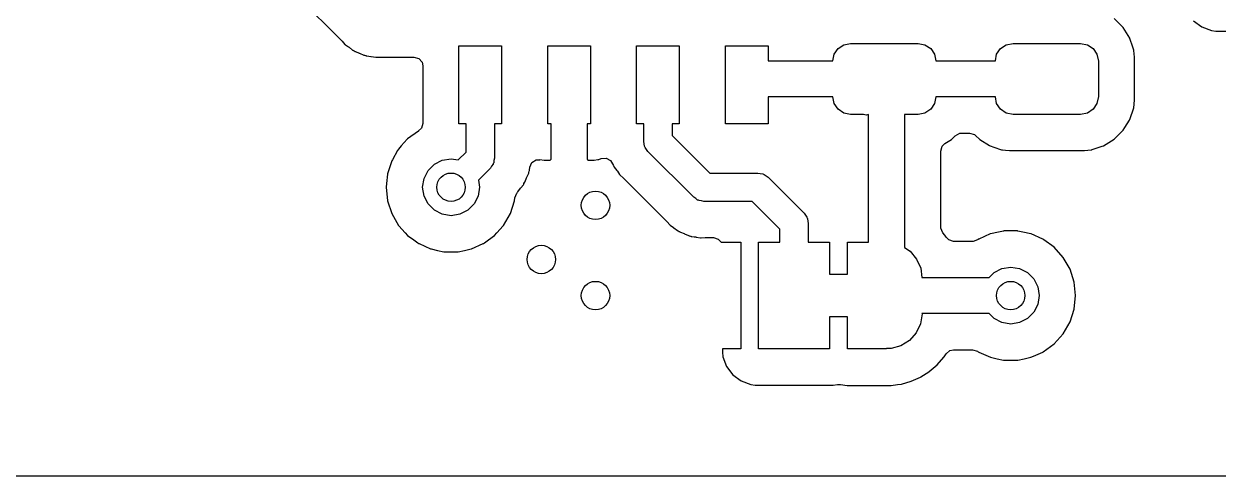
# Model space of a CAD drawing. Extents: x 4.43 to 5.97, y -4.57 to -3.83.
# Drawn here: x 4.773 to 5.435, y -4.57 to -4.32 of the extents above; entities that cross this region are included whole.
import ezdxf

# ---------------------------------------------------------------- set-up
doc = ezdxf.new("R2010")
doc.units = 0
doc.header["$MEASUREMENT"] = 0
doc.layers.add('BLACK', color=7, linetype='CONTINUOUS')

msp = doc.modelspace()

# ---------------------------------------------------------------- linework, layer by layer
at = {"layer": 'BLACK', "linetype": 'CONTINUOUS'}
for p, q in [((4.91096, -4.29041), (4.94947, -4.32892)), ((5.38226, -4.32148), (5.37733, -4.31656)), ((5.42121, -4.31777), (5.4258, -4.32121)), ((5.38593, -4.3274), (5.38226, -4.32148)), ((5.4258, -4.32121), (5.43117, -4.32322)), ((5.43117, -4.32322), (5.43362, -4.32348)), ((5.43362, -4.32348), (5.48859, -4.32348)), ((4.94947, -4.32892), (4.9497, -4.32916)), ((4.9497, -4.32916), (4.9512, -4.33088)), ((4.9512, -4.33088), (4.95144, -4.33105)), ((4.95144, -4.33105), (4.95326, -4.33233)), ((4.95326, -4.33233), (4.95347, -4.33248)), ((4.95347, -4.33248), (4.95544, -4.33403)), ((5.01437, -4.37496), (5.01437, -4.33165)), ((5.01437, -4.33165), (5.03799, -4.33165)), ((5.03799, -4.33165), (5.03799, -4.37496)), ((5.06358, -4.37496), (5.06358, -4.33165)), ((5.06358, -4.33165), (5.0872, -4.33165)), ((5.0872, -4.33165), (5.0872, -4.37496)), ((5.1128, -4.37496), (5.1128, -4.33165)), ((5.1128, -4.33165), (5.13642, -4.33165)), ((5.13642, -4.33165), (5.13642, -4.37496)), ((5.16201, -4.37496), (5.16201, -4.33165)), ((5.16201, -4.33165), (5.18563, -4.33165)), ((5.18563, -4.33165), (5.18563, -4.34)), ((5.22434, -4.3332), (5.22753, -4.33106)), ((5.22753, -4.33106), (5.2313, -4.33031)), ((5.2313, -4.33031), (5.2687, -4.33031)), ((5.2687, -4.33031), (5.27247, -4.33106)), ((5.27247, -4.33106), (5.27566, -4.3332)), ((5.31434, -4.3332), (5.31753, -4.33106)), ((5.31753, -4.33106), (5.3213, -4.33031)), ((5.3213, -4.33031), (5.3587, -4.33031)), ((5.3587, -4.33031), (5.36247, -4.33106)), ((5.36247, -4.33106), (5.36566, -4.3332)), ((5.38602, -4.32768), (5.38593, -4.3274)), ((5.38759, -4.3324), (5.38602, -4.32768)), ((5.38813, -4.33401), (5.38759, -4.3324)), ((4.95544, -4.33403), (4.95572, -4.33416)), ((4.95572, -4.33416), (4.95581, -4.33421)), ((4.95581, -4.33421), (4.95638, -4.33454)), ((4.95638, -4.33454), (4.95648, -4.33459)), ((4.95648, -4.33459), (4.95672, -4.33476)), ((4.95672, -4.33476), (4.957, -4.33487)), ((4.957, -4.33487), (4.957, -4.33487)), ((4.957, -4.33487), (4.95907, -4.33568)), ((4.95907, -4.33568), (4.9593, -4.33578)), ((4.9593, -4.33578), (4.9616, -4.33681)), ((4.9616, -4.33681), (4.96189, -4.33687)), ((4.96189, -4.33687), (4.96199, -4.3369)), ((4.96199, -4.3369), (4.96263, -4.33708)), ((4.96263, -4.33708), (4.96273, -4.33711)), ((4.96273, -4.33711), (4.96301, -4.33722)), ((4.96301, -4.33722), (4.96331, -4.33725)), ((4.96331, -4.33725), (4.96331, -4.33725)), ((4.96331, -4.33725), (4.96447, -4.33741)), ((4.96447, -4.33741), (4.96551, -4.33754)), ((4.96551, -4.33754), (4.96576, -4.33758)), ((4.96576, -4.33758), (4.96824, -4.33804)), ((4.96824, -4.33804), (4.96853, -4.33803)), ((4.96853, -4.33803), (4.97068, -4.3379)), ((4.96853, -4.33803), (4.96853, -4.33803)), ((4.97068, -4.3379), (4.97097, -4.33789)), ((4.97097, -4.33789), (4.98939, -4.33789)), ((4.98939, -4.33789), (4.99207, -4.33868)), ((4.99207, -4.33868), (4.9939, -4.34079)), ((5.22149, -4.34), (5.22221, -4.33639)), ((5.22221, -4.33639), (5.22434, -4.3332)), ((5.27566, -4.3332), (5.27779, -4.33639)), ((5.27779, -4.33639), (5.27851, -4.34)), ((5.31149, -4.34), (5.31221, -4.33639)), ((5.31221, -4.33639), (5.31434, -4.3332)), ((5.36566, -4.3332), (5.36779, -4.33639)), ((5.36779, -4.33639), (5.36854, -4.34016)), ((5.38816, -4.33428), (5.38813, -4.33401)), ((5.38853, -4.3379), (5.38816, -4.33428)), ((5.38816, -4.33428), (5.38816, -4.33428)), ((5.38856, -4.33817), (5.38853, -4.3379)), ((5.38856, -4.36183), (5.38856, -4.33817)), ((4.9939, -4.34079), (4.99435, -4.34285)), ((4.99435, -4.34285), (4.99435, -4.37467)), ((5.18563, -4.34), (5.22149, -4.34)), ((5.27851, -4.34), (5.31149, -4.34)), ((5.36854, -4.34016), (5.36854, -4.35984)), ((5.22149, -4.36), (5.18563, -4.36)), ((5.18563, -4.36), (5.18563, -4.37496)), ((5.22221, -4.36361), (5.22149, -4.36)), ((5.22434, -4.3668), (5.22221, -4.36361)), ((5.27779, -4.36361), (5.27566, -4.3668)), ((5.27851, -4.36), (5.27779, -4.36361)), ((5.31149, -4.36), (5.27851, -4.36)), ((5.31221, -4.36361), (5.31149, -4.36)), ((5.31434, -4.3668), (5.31221, -4.36361)), ((5.36779, -4.36361), (5.36566, -4.3668)), ((5.36854, -4.35984), (5.36779, -4.36361)), ((5.38814, -4.36594), (5.38856, -4.36183)), ((5.22753, -4.36894), (5.22434, -4.3668)), ((5.2313, -4.36969), (5.22753, -4.36894)), ((5.23842, -4.36969), (5.2313, -4.36969)), ((5.24, -4.37), (5.23842, -4.36969)), ((5.24118, -4.36977), (5.24, -4.37)), ((5.24118, -4.44047), (5.24118, -4.36977)), ((5.2687, -4.36969), (5.26118, -4.36969)), ((5.26118, -4.36969), (5.26118, -4.44341)), ((5.27247, -4.36894), (5.2687, -4.36969)), ((5.27566, -4.3668), (5.27247, -4.36894)), ((5.31753, -4.36894), (5.31434, -4.3668)), ((5.3213, -4.36969), (5.31753, -4.36894)), ((5.3587, -4.36969), (5.3213, -4.36969)), ((5.36247, -4.36894), (5.3587, -4.36969)), ((5.36566, -4.3668), (5.36247, -4.36894)), ((5.38595, -4.37255), (5.38814, -4.36594)), ((4.99191, -4.37893), (4.98593, -4.38327)), ((4.99202, -4.37885), (4.99191, -4.37893)), ((4.99191, -4.37893), (4.99191, -4.37893)), ((4.99356, -4.37736), (4.99201, -4.37884)), ((4.99201, -4.37884), (4.99202, -4.37885)), ((4.99435, -4.37467), (4.99356, -4.37736)), ((5.01831, -4.37496), (5.01437, -4.37496)), ((5.01831, -4.39056), (5.01831, -4.37496)), ((5.03799, -4.37496), (5.03406, -4.37496)), ((5.03406, -4.37496), (5.03406, -4.39383)), ((5.06539, -4.37496), (5.06358, -4.37496)), ((5.06539, -4.39443), (5.06539, -4.37496)), ((5.0872, -4.37496), (5.08539, -4.37496)), ((5.08539, -4.37496), (5.08539, -4.39425)), ((5.11673, -4.37496), (5.1128, -4.37496)), ((5.11673, -4.38461), (5.11673, -4.37496)), ((5.13642, -4.37496), (5.13248, -4.37496)), ((5.13248, -4.37496), (5.13248, -4.38134)), ((5.18563, -4.37496), (5.16201, -4.37496)), ((5.37738, -4.3834), (5.3823, -4.37848)), ((5.3823, -4.37848), (5.38329, -4.37686)), ((5.38329, -4.37686), (5.3858, -4.37279)), ((5.3858, -4.37279), (5.38595, -4.37255)), ((5.3858, -4.37279), (5.3858, -4.37279)), ((4.98576, -4.38347), (4.98243, -4.38716)), ((4.98593, -4.38327), (4.98576, -4.38347)), ((4.98576, -4.38347), (4.98576, -4.38347)), ((5.11702, -4.38589), (5.11673, -4.38461)), ((5.13248, -4.38134), (5.15326, -4.40213)), ((5.28199, -4.38731), (5.28355, -4.38577)), ((5.28355, -4.38577), (5.28713, -4.38356)), ((5.28713, -4.38356), (5.28738, -4.3834)), ((5.28738, -4.3834), (5.2893, -4.38148)), ((5.2893, -4.38148), (5.29175, -4.38013)), ((5.29175, -4.38013), (5.29281, -4.38002)), ((5.29281, -4.38002), (5.29719, -4.38002)), ((5.29719, -4.38002), (5.29987, -4.38081)), ((5.29987, -4.38081), (5.30069, -4.38147)), ((5.30069, -4.38147), (5.30267, -4.38344)), ((5.30267, -4.38344), (5.30291, -4.38359)), ((5.30291, -4.38359), (5.30291, -4.38359)), ((5.30291, -4.38359), (5.30831, -4.38692)), ((5.37145, -4.38707), (5.37738, -4.3834)), ((4.98041, -4.38972), (4.97748, -4.39478)), ((4.9809, -4.38886), (4.98041, -4.38972)), ((4.98243, -4.38716), (4.9809, -4.38886)), ((5.01398, -4.39488), (5.01831, -4.39056)), ((5.11717, -4.3872), (5.11702, -4.38589)), ((5.11741, -4.38758), (5.11717, -4.3872)), ((5.11751, -4.38802), (5.11741, -4.38758)), ((5.11833, -4.38905), (5.11751, -4.38802)), ((5.11903, -4.39016), (5.11833, -4.38905)), ((5.14443, -4.41557), (5.11903, -4.39016)), ((5.2812, -4.38999), (5.28199, -4.38731)), ((5.2812, -4.43203), (5.2812, -4.38999)), ((5.30831, -4.38692), (5.30859, -4.38709)), ((5.30859, -4.38709), (5.31061, -4.38776)), ((5.31061, -4.38776), (5.31495, -4.3892)), ((5.31495, -4.3892), (5.31495, -4.3892)), ((5.31495, -4.3892), (5.3152, -4.38928)), ((5.3152, -4.38928), (5.31547, -4.38931)), ((5.31547, -4.38931), (5.31547, -4.38931)), ((5.31547, -4.38931), (5.31717, -4.38948)), ((5.31717, -4.38948), (5.31931, -4.3897)), ((5.31931, -4.3897), (5.36069, -4.3897)), ((5.36069, -4.3897), (5.36081, -4.38969)), ((5.36081, -4.38969), (5.36458, -4.3893)), ((5.36081, -4.38969), (5.36081, -4.38969)), ((5.36458, -4.3893), (5.36485, -4.38927)), ((5.36458, -4.3893), (5.36458, -4.3893)), ((5.36485, -4.38927), (5.36511, -4.38919)), ((5.36511, -4.38919), (5.37074, -4.38731)), ((5.36511, -4.38919), (5.36511, -4.38919)), ((5.37074, -4.38731), (5.37145, -4.38707)), ((4.97714, -4.39537), (4.97482, -4.40252)), ((4.97748, -4.39478), (4.97714, -4.39537)), ((4.99726, -4.40074), (5.00074, -4.39726)), ((5.00074, -4.39726), (5.00513, -4.39502)), ((5.00513, -4.39502), (5.01, -4.39425)), ((5.01, -4.39425), (5.01398, -4.39488)), ((5.03245, -4.39827), (5.03175, -4.39939)), ((5.03327, -4.39725), (5.03245, -4.39827)), ((5.03337, -4.3968), (5.03327, -4.39725)), ((5.03361, -4.39642), (5.03337, -4.3968)), ((5.03376, -4.39511), (5.03361, -4.39642)), ((5.03406, -4.39383), (5.03376, -4.39511)), ((5.05344, -4.40051), (5.05364, -4.39894)), ((5.05364, -4.39894), (5.05477, -4.39639)), ((5.05477, -4.39639), (5.05711, -4.39485)), ((5.05711, -4.39485), (5.05923, -4.39478)), ((5.05923, -4.39478), (5.05924, -4.39469)), ((5.05924, -4.39469), (5.06156, -4.39495)), ((5.06156, -4.39495), (5.06182, -4.39496)), ((5.06182, -4.39496), (5.06468, -4.39496)), ((5.06468, -4.39496), (5.06528, -4.39478)), ((5.06528, -4.39478), (5.06533, -4.39473)), ((5.06533, -4.39473), (5.06539, -4.39443)), ((5.08539, -4.39425), (5.08557, -4.39485)), ((5.08557, -4.39485), (5.08562, -4.39489)), ((5.08562, -4.39489), (5.08593, -4.39496)), ((5.08593, -4.39496), (5.08896, -4.39496)), ((5.08896, -4.39496), (5.08923, -4.39495)), ((5.08923, -4.39495), (5.09123, -4.39473)), ((5.09123, -4.39473), (5.09183, -4.39459)), ((5.09183, -4.39459), (5.09309, -4.39412)), ((5.09309, -4.39412), (5.09588, -4.39391)), ((5.09588, -4.39391), (5.09833, -4.39525)), ((5.09833, -4.39525), (5.09947, -4.39701)), ((5.09947, -4.39701), (5.09971, -4.39762)), ((5.09971, -4.39762), (5.09987, -4.39787)), ((5.09987, -4.39787), (5.09992, -4.39796)), ((5.09992, -4.39796), (5.10025, -4.39855)), ((5.10025, -4.39855), (5.1003, -4.39864)), ((5.1003, -4.39864), (5.10042, -4.39891)), ((5.10042, -4.39891), (5.10188, -4.40081)), ((4.97479, -4.40278), (4.97424, -4.40801)), ((4.97482, -4.40252), (4.97479, -4.40278)), ((4.97479, -4.40278), (4.97479, -4.40278)), ((4.99425, -4.41), (4.99502, -4.40513)), ((4.99502, -4.40513), (4.99726, -4.40074)), ((5.03175, -4.39939), (5.02512, -4.40602)), ((5.05105, -4.40682), (5.05186, -4.40475)), ((5.05186, -4.40475), (5.05196, -4.40451)), ((5.05196, -4.40451), (5.05299, -4.40222)), ((5.05299, -4.40222), (5.05305, -4.40193)), ((5.05305, -4.40193), (5.05308, -4.40183)), ((5.05308, -4.40183), (5.05326, -4.40119)), ((5.05326, -4.40119), (5.05329, -4.40109)), ((5.05329, -4.40109), (5.0534, -4.40081)), ((5.0534, -4.40081), (5.05344, -4.40051)), ((5.10188, -4.40081), (5.10195, -4.40091)), ((5.10195, -4.40091), (5.1021, -4.40112)), ((5.1021, -4.40112), (5.10336, -4.40294)), ((5.10336, -4.40294), (5.10336, -4.40294)), ((5.10336, -4.40294), (5.10353, -4.40319)), ((5.10353, -4.40319), (5.10375, -4.40339)), ((5.10375, -4.40339), (5.10375, -4.40339)), ((5.10375, -4.40339), (5.10536, -4.40482)), ((5.10536, -4.40482), (5.10557, -4.40502)), ((5.10557, -4.40502), (5.12947, -4.42892)), ((5.15326, -4.40213), (5.18001, -4.40213)), ((5.18001, -4.40213), (5.1813, -4.40242)), ((5.1813, -4.40242), (5.1826, -4.40257)), ((5.1826, -4.40257), (5.18299, -4.40281)), ((5.18299, -4.40281), (5.18343, -4.40291)), ((5.18343, -4.40291), (5.18445, -4.40373)), ((5.18445, -4.40373), (5.18557, -4.40443)), ((5.18557, -4.40443), (5.20558, -4.42444)), ((4.97424, -4.40801), (4.97404, -4.41)), ((4.97404, -4.41), (4.97482, -4.41748)), ((4.99502, -4.41487), (4.99425, -4.41)), ((5.02575, -4.41), (5.02498, -4.41487)), ((5.02512, -4.40602), (5.02575, -4.41)), ((5.04706, -4.41262), (5.04851, -4.41056)), ((5.04851, -4.41056), (5.04866, -4.41035)), ((5.04866, -4.41035), (5.05003, -4.40861)), ((5.05003, -4.40861), (5.05022, -4.40837)), ((5.05022, -4.40837), (5.05034, -4.4081)), ((5.05034, -4.4081), (5.05039, -4.40801)), ((5.05039, -4.40801), (5.05072, -4.40743)), ((5.05072, -4.40743), (5.05077, -4.40734)), ((5.05077, -4.40734), (5.05094, -4.4071)), ((5.05094, -4.4071), (5.05105, -4.40682)), ((5.05105, -4.40682), (5.05105, -4.40682)), ((4.97482, -4.41748), (4.97714, -4.42463)), ((4.99726, -4.41926), (4.99502, -4.41487)), ((5.02498, -4.41487), (5.02274, -4.41926)), ((5.04286, -4.42463), (5.04518, -4.41748)), ((5.04518, -4.41748), (5.04535, -4.41588)), ((5.04535, -4.41588), (5.04641, -4.41329)), ((5.04641, -4.41329), (5.04665, -4.41305)), ((5.04664, -4.41304), (5.04684, -4.41282)), ((5.04665, -4.41305), (5.04664, -4.41304)), ((5.04684, -4.41282), (5.04706, -4.41262)), ((5.14555, -4.41627), (5.14443, -4.41557)), ((5.14657, -4.41709), (5.14555, -4.41627)), ((5.14701, -4.41719), (5.14657, -4.41709)), ((5.1474, -4.41743), (5.14701, -4.41719)), ((5.1487, -4.41758), (5.1474, -4.41743)), ((5.14999, -4.41787), (5.1487, -4.41758)), ((5.17674, -4.41787), (5.14999, -4.41787)), ((5.19213, -4.43326), (5.17674, -4.41787)), ((4.97714, -4.42463), (4.9809, -4.43114)), ((5.00074, -4.42274), (4.99726, -4.41926)), ((5.00513, -4.42498), (5.00074, -4.42274)), ((5.01, -4.42575), (5.00513, -4.42498)), ((5.01487, -4.42498), (5.01, -4.42575)), ((5.01926, -4.42274), (5.01487, -4.42498)), ((5.02274, -4.41926), (5.01926, -4.42274)), ((5.0391, -4.43114), (5.04286, -4.42463)), ((5.20558, -4.42444), (5.20628, -4.42556)), ((4.9809, -4.43114), (4.98108, -4.43133)), ((4.98108, -4.43133), (4.98108, -4.43133)), ((4.98108, -4.43133), (4.98458, -4.43523)), ((5.03542, -4.43523), (5.03892, -4.43133)), ((5.03892, -4.43133), (5.0391, -4.43114)), ((5.03892, -4.43133), (5.03892, -4.43133)), ((5.12947, -4.42892), (5.1297, -4.42916)), ((5.1297, -4.42916), (5.1312, -4.43088)), ((5.1312, -4.43088), (5.13144, -4.43105)), ((5.13144, -4.43105), (5.13326, -4.43233)), ((5.20628, -4.42556), (5.2071, -4.42659)), ((5.2071, -4.42659), (5.2072, -4.42703)), ((5.2072, -4.42703), (5.20744, -4.42741)), ((5.20744, -4.42741), (5.20758, -4.42872)), ((5.20758, -4.42872), (5.20787, -4.43)), ((5.20787, -4.43), (5.20787, -4.44047)), ((5.28124, -4.43267), (5.2812, -4.43203)), ((4.98458, -4.43523), (4.98593, -4.43673)), ((4.98593, -4.43673), (4.98933, -4.43919)), ((5.03067, -4.43919), (5.03407, -4.43673)), ((5.03407, -4.43673), (5.03542, -4.43523)), ((5.13326, -4.43233), (5.13346, -4.43248)), ((5.13346, -4.43248), (5.13544, -4.43403)), ((5.13544, -4.43403), (5.13572, -4.43416)), ((5.13572, -4.43416), (5.13581, -4.43421)), ((5.13581, -4.43421), (5.13639, -4.43454)), ((5.13639, -4.43454), (5.13648, -4.43459)), ((5.13648, -4.43459), (5.13672, -4.43476)), ((5.13672, -4.43476), (5.137, -4.43487)), ((5.137, -4.43487), (5.137, -4.43487)), ((5.137, -4.43487), (5.13907, -4.43568)), ((5.13907, -4.43568), (5.1393, -4.43578)), ((5.1393, -4.43578), (5.1416, -4.43681)), ((5.1416, -4.43681), (5.14189, -4.43687)), ((5.14189, -4.43687), (5.14199, -4.4369)), ((5.14199, -4.4369), (5.14263, -4.43708)), ((5.14263, -4.43708), (5.14273, -4.43711)), ((5.14273, -4.43711), (5.14301, -4.43722)), ((5.14301, -4.43722), (5.14331, -4.43725)), ((5.14331, -4.43725), (5.14331, -4.43725)), ((5.14331, -4.43725), (5.14459, -4.43742)), ((5.14459, -4.43742), (5.14551, -4.43754)), ((5.14551, -4.43754), (5.14576, -4.43758)), ((5.14576, -4.43758), (5.14824, -4.43804)), ((5.14824, -4.43804), (5.14853, -4.43803)), ((5.14853, -4.43803), (5.15068, -4.4379)), ((5.14853, -4.43803), (5.14853, -4.43803)), ((5.15068, -4.4379), (5.15097, -4.43789)), ((5.15097, -4.43789), (5.15533, -4.43789)), ((5.15533, -4.43789), (5.15802, -4.43868)), ((5.15802, -4.43868), (5.15957, -4.44047)), ((5.19213, -4.44047), (5.19213, -4.43326)), ((5.28236, -4.43523), (5.28124, -4.43267)), ((5.28355, -4.43663), (5.28236, -4.43523)), ((5.28417, -4.43764), (5.28355, -4.43663)), ((5.2857, -4.43919), (5.28417, -4.43764)), ((5.30865, -4.4359), (5.30226, -4.43875)), ((5.30889, -4.4358), (5.30865, -4.4359)), ((5.30865, -4.4359), (5.30865, -4.4359)), ((5.31323, -4.43487), (5.30889, -4.4358)), ((5.31599, -4.43429), (5.31323, -4.43487)), ((5.31624, -4.43423), (5.31599, -4.43429)), ((5.31599, -4.43429), (5.31599, -4.43429)), ((5.32376, -4.43423), (5.31624, -4.43423)), ((5.32401, -4.43429), (5.32376, -4.43423)), ((5.32677, -4.43487), (5.32401, -4.43429)), ((5.32401, -4.43429), (5.32401, -4.43429)), ((5.33111, -4.4358), (5.32677, -4.43487)), ((5.33135, -4.4359), (5.33111, -4.4358)), ((5.33774, -4.43875), (5.33135, -4.4359)), ((5.33135, -4.4359), (5.33135, -4.4359)), ((4.98933, -4.43919), (4.99153, -4.44079)), ((4.99153, -4.44079), (4.99202, -4.44115)), ((4.99202, -4.44115), (4.99225, -4.44125)), ((4.99225, -4.44125), (4.99226, -4.44125)), ((4.99226, -4.44125), (4.99865, -4.4441)), ((4.99865, -4.4441), (4.99889, -4.4442)), ((4.99889, -4.4442), (5.00256, -4.44499)), ((5.00256, -4.44499), (5.00599, -4.44571)), ((5.01401, -4.44571), (5.01744, -4.44499)), ((5.01744, -4.44499), (5.02111, -4.4442)), ((5.02111, -4.4442), (5.02135, -4.4441)), ((5.02135, -4.4441), (5.02774, -4.44125)), ((5.02774, -4.44125), (5.02775, -4.44125)), ((5.02775, -4.44125), (5.02798, -4.44115)), ((5.02798, -4.44115), (5.02847, -4.44079)), ((5.02847, -4.44079), (5.03067, -4.43919)), ((5.15957, -4.44047), (5.17047, -4.44047)), ((5.17047, -4.44047), (5.17047, -4.49953)), ((5.18031, -4.49953), (5.18031, -4.44047)), ((5.18031, -4.44047), (5.19213, -4.44047)), ((5.20787, -4.44047), (5.21969, -4.44047)), ((5.21969, -4.44047), (5.21969, -4.45819)), ((5.22953, -4.45819), (5.22953, -4.44047)), ((5.22953, -4.44047), (5.24118, -4.44047)), ((5.26118, -4.44341), (5.2643, -4.44548)), ((5.28839, -4.43998), (5.2857, -4.43919)), ((5.29886, -4.43998), (5.28839, -4.43998)), ((5.29914, -4.43997), (5.29886, -4.43998)), ((5.30156, -4.43911), (5.29914, -4.43997)), ((5.30158, -4.43914), (5.30156, -4.43911)), ((5.30175, -4.43904), (5.30158, -4.43914)), ((5.30177, -4.43903), (5.30175, -4.43904)), ((5.30181, -4.43901), (5.30177, -4.43903)), ((5.30202, -4.43885), (5.30181, -4.43901)), ((5.30181, -4.43901), (5.30181, -4.43901)), ((5.30225, -4.43875), (5.30202, -4.43885)), ((5.30226, -4.43875), (5.30225, -4.43875)), ((5.33775, -4.43875), (5.33774, -4.43875)), ((5.33798, -4.43885), (5.33775, -4.43875)), ((5.33819, -4.43901), (5.33798, -4.43885)), ((5.33837, -4.43914), (5.33819, -4.43901)), ((5.33819, -4.43901), (5.33819, -4.43901)), ((5.34407, -4.44327), (5.33837, -4.43914)), ((5.3491, -4.44886), (5.34407, -4.44327)), ((5.00599, -4.44571), (5.00599, -4.44571)), ((5.00599, -4.44571), (5.00624, -4.44577)), ((5.00624, -4.44577), (5.01376, -4.44577)), ((5.01376, -4.44577), (5.01401, -4.44571)), ((5.01401, -4.44571), (5.01401, -4.44571)), ((5.2643, -4.44548), (5.26789, -4.44976)), ((5.26789, -4.44976), (5.27014, -4.45486)), ((5.35286, -4.45537), (5.3491, -4.44886)), ((5.21969, -4.45819), (5.22953, -4.45819)), ((5.27014, -4.45486), (5.27081, -4.46)), ((5.308, -4.46), (5.31074, -4.45726)), ((5.31074, -4.45726), (5.31513, -4.45502)), ((5.31513, -4.45502), (5.32, -4.45425)), ((5.32, -4.45425), (5.32487, -4.45502)), ((5.32487, -4.45502), (5.32926, -4.45726)), ((5.32926, -4.45726), (5.33274, -4.46074)), ((5.35518, -4.46252), (5.35286, -4.45537)), ((5.27081, -4.46), (5.308, -4.46)), ((5.33274, -4.46074), (5.33498, -4.46513)), ((5.33498, -4.46513), (5.33575, -4.47)), ((5.35596, -4.47), (5.35518, -4.46252)), ((5.33575, -4.47), (5.33498, -4.47487)), ((5.35518, -4.47748), (5.35596, -4.47)), ((5.33498, -4.47487), (5.33274, -4.47926)), ((5.35286, -4.48463), (5.35518, -4.47748)), ((5.22953, -4.48181), (5.21969, -4.48181)), ((5.21969, -4.48181), (5.21969, -4.49953)), ((5.22953, -4.49953), (5.22953, -4.48181)), ((5.27086, -4.48008), (5.27001, -4.4856)), ((5.308, -4.48), (5.27085, -4.48)), ((5.27085, -4.48), (5.27086, -4.48008)), ((5.31074, -4.48274), (5.308, -4.48)), ((5.31513, -4.48498), (5.31074, -4.48274)), ((5.32, -4.48575), (5.31513, -4.48498)), ((5.32487, -4.48498), (5.32, -4.48575)), ((5.32926, -4.48274), (5.32487, -4.48498)), ((5.33274, -4.47926), (5.32926, -4.48274)), ((5.3491, -4.49114), (5.35286, -4.48463)), ((5.26763, -4.49065), (5.26394, -4.49483)), ((5.27001, -4.4856), (5.26763, -4.49065)), ((5.34407, -4.49673), (5.3491, -4.49114)), ((5.25922, -4.49781), (5.25385, -4.49935)), ((5.26394, -4.49483), (5.25922, -4.49781)), ((5.33798, -4.50115), (5.34407, -4.49673)), ((5.17047, -4.49953), (5.1603, -4.49953)), ((5.1603, -4.49953), (5.1603, -4.50142)), ((5.1603, -4.50142), (5.16056, -4.50387)), ((5.16056, -4.50387), (5.16257, -4.50924)), ((5.21969, -4.49953), (5.18031, -4.49953)), ((5.25118, -4.49953), (5.22953, -4.49953)), ((5.25385, -4.49935), (5.25118, -4.49933)), ((5.25118, -4.49933), (5.25118, -4.49953)), ((5.27923, -4.50838), (5.28296, -4.50415)), ((5.28296, -4.50415), (5.28315, -4.50387)), ((5.28315, -4.50387), (5.28421, -4.50226)), ((5.28421, -4.50226), (5.28634, -4.50045)), ((5.28634, -4.50045), (5.28835, -4.50002)), ((5.28835, -4.50002), (5.29886, -4.50002)), ((5.29886, -4.50002), (5.30154, -4.50081)), ((5.30154, -4.50081), (5.30177, -4.50097)), ((5.30177, -4.50097), (5.30202, -4.50115)), ((5.30202, -4.50115), (5.30225, -4.50125)), ((5.30225, -4.50125), (5.30226, -4.50125)), ((5.30226, -4.50125), (5.30744, -4.50356)), ((5.30744, -4.50356), (5.30889, -4.5042)), ((5.30889, -4.5042), (5.31256, -4.50499)), ((5.32744, -4.50499), (5.33111, -4.5042)), ((5.33111, -4.5042), (5.33256, -4.50356)), ((5.33256, -4.50356), (5.33774, -4.50125)), ((5.33774, -4.50125), (5.33775, -4.50125)), ((5.33775, -4.50125), (5.33798, -4.50115)), ((5.16257, -4.50924), (5.16601, -4.51383)), ((5.27486, -4.51209), (5.27923, -4.50838)), ((5.31256, -4.50499), (5.31599, -4.50571)), ((5.31599, -4.50571), (5.31599, -4.50571)), ((5.31599, -4.50571), (5.31624, -4.50577)), ((5.31624, -4.50577), (5.32376, -4.50577)), ((5.32376, -4.50577), (5.32401, -4.50571)), ((5.32401, -4.50571), (5.32744, -4.50499)), ((5.32401, -4.50571), (5.32401, -4.50571)), ((5.16601, -4.51383), (5.1706, -4.51727)), ((5.1706, -4.51727), (5.17597, -4.51928)), ((5.25944, -4.51899), (5.26486, -4.51744)), ((5.26486, -4.51744), (5.27009, -4.5151)), ((5.27009, -4.5151), (5.27024, -4.51501)), ((5.27024, -4.51501), (5.27471, -4.51219)), ((5.27024, -4.51501), (5.27024, -4.51501)), ((5.27471, -4.51219), (5.27486, -4.51209)), ((5.17597, -4.51928), (5.17842, -4.51955)), ((5.17842, -4.51955), (5.22158, -4.51955)), ((5.22158, -4.51955), (5.22403, -4.51928)), ((5.22403, -4.51928), (5.22404, -4.51928)), ((5.22404, -4.51928), (5.22569, -4.5192)), ((5.22569, -4.5192), (5.22935, -4.51973)), ((5.22935, -4.51973), (5.22935, -4.51973)), ((5.22935, -4.51973), (5.22953, -4.51975)), ((5.22953, -4.51975), (5.25079, -4.51975)), ((5.25079, -4.51975), (5.25082, -4.51975)), ((5.25082, -4.51975), (5.25358, -4.51977)), ((5.25358, -4.51977), (5.25358, -4.51977)), ((5.25358, -4.51977), (5.25376, -4.51977)), ((5.25376, -4.51977), (5.2573, -4.51929)), ((5.2573, -4.51929), (5.25926, -4.51902)), ((5.25926, -4.51902), (5.25944, -4.51899)), ((5.25926, -4.51902), (5.25926, -4.51902)), ((5.96502, -4.56998), (4.43498, -4.56998))]:
    msp.add_line(p, q, dxfattribs=at)
at = {"layer": 'BLACK'}
for centre in [(5.01, -4.41), (5.09, -4.42), (5.06, -4.45), (5.09, -4.47), (5.32, -4.47)]:
    msp.add_circle(centre, 0.00787, dxfattribs=at)

doc.saveas('drawing.dxf')
